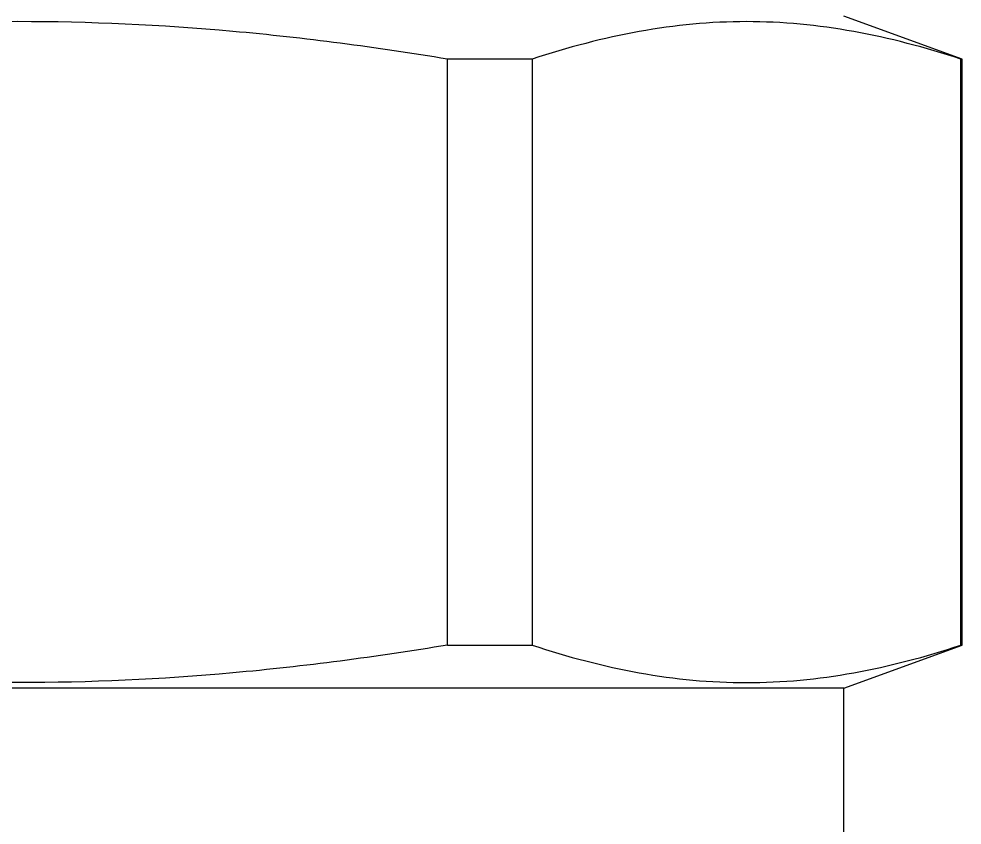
# Model space of a CAD drawing. Extents: x -36 to 1116, y 36 to 900.
# Drawn here: x 990.068 to 992.384, y 450.713 to 452.693 of the extents above; entities that cross this region are included whole.
import ezdxf

# ---------------------------------------------------------------- set-up
doc = ezdxf.new("R2010")
doc.units = 0
doc.header["$LTSCALE"] = 12
doc.header["$MEASUREMENT"] = 0
doc.linetypes.add('SLD-Solid', pattern=[0])
doc.layers.get('0').update_dxf_attribs({"linetype": 'CONTINUOUS'})
doc.layers.add('COVER', color=3, linetype='CONTINUOUS')

# ---------------------------------------------------------------- blocks, each defined once
blk = doc.blocks.new('A$C9caa3242')
at = {"color": 7, "linetype": 'SLD-Solid', "lineweight": 25}
for p, q in [((0.39805, -0.07318), (0.34963, -0.05556)), ((0.18756, -0.31293), (0.18756, -0.07318)), ((0.22211, -0.07318), (0.18756, -0.07318)), ((0.22211, -0.07318), (0.22211, -0.31293)), ((0.39805, -0.07318), (0.39754, -0.07318)), ((0.39754, -0.31293), (0.39754, -0.07318)), ((0.39805, -0.31293), (0.39805, -0.07318)), ((0.18756, -0.31293), (0.22211, -0.31293)), ((0.34963, -0.33056), (0.39805, -0.31293)), ((0.39754, -0.31293), (0.39805, -0.31293)), ((0.34963, -0.33056), (-0.32537, -0.33056)), ((0.34963, -0.53681), (0.34963, -0.33056))]:
    blk.add_line(p, q, dxfattribs=at)
for points in [[(0.18756, -0.07318), (0.15839, -0.06836), (0.12895, -0.06445), (0.0703, -0.05919), (0.04101, -0.05782), (-0.04674, -0.05785), (-0.10508, -0.06355), (-0.16331, -0.07318)], [(0.18756, -0.31293), (0.15839, -0.31775), (0.12895, -0.32166), (0.0703, -0.32692), (0.04101, -0.32829), (-0.04674, -0.32826), (-0.10508, -0.32256), (-0.16331, -0.31293)]]:
    blk.add_open_spline(points, degree=3, knots=[0, 0, 0, 0, 0.25, 0.25, 0.5, 0.5, 1, 1, 1, 1], dxfattribs=at)
for points in [[(0.39754, -0.07318), (0.3683, -0.06351), (0.30982, -0.05215), (0.25134, -0.06351), (0.22211, -0.07318)], [(0.22211, -0.31293), (0.25134, -0.3226), (0.30982, -0.33396), (0.3683, -0.3226), (0.39754, -0.31293)]]:
    blk.add_open_spline(points, degree=3, dxfattribs=at)

msp = doc.modelspace()

# ---------------------------------------------------------------- block references
at = {"layer": 'COVER', "xscale": 6, "yscale": 6, "zscale": 6}
msp.add_blockref('A$C9caa3242', (989.9953, 453.03264), dxfattribs=at)

doc.saveas('drawing.dxf')
